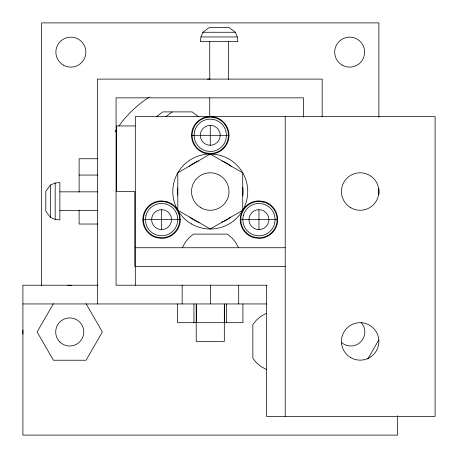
<?xml version="1.0" encoding="UTF-8"?>
<svg xmlns="http://www.w3.org/2000/svg" width="458" height="458" viewBox="0 0 458 458"><rect width="100%" height="100%" fill="white"/><g stroke="black" fill="none" stroke-linecap="round" stroke-linejoin="round"><path stroke-width="0.69" d="M209.753 79.349L209.753 41.638M228.49 79.349L228.49 41.638M200.947 36.955L200.386 41.638L237.862 41.638L237.296 36.955L235.349 32.266L229.103 27.583L209.146 27.583L202.9 32.266L200.947 36.955L237.296 36.955M240.204 219.634L240.845 214.785L242.717 210.262L242.717 172.792L210.262 154.054L205.413 153.419A18.738 18.738 0 0 1 210.262 116.584L215.111 117.219A18.738 18.738 0 0 1 210.262 154.054L177.813 172.792L177.813 210.262L179.685 214.785L180.32 219.634A18.738 18.738 0 0 1 161.582 238.366L156.733 237.731A18.738 18.738 0 0 1 161.582 200.896L166.437 201.531A18.738 18.738 0 0 1 177.813 210.262L210.262 229L242.717 210.262A18.738 18.738 0 0 1 258.942 200.896L263.791 201.531A18.738 18.738 0 0 1 258.942 238.366L254.093 237.731A18.738 18.738 0 0 1 240.204 219.634L277.68 219.634M182.324 247.738L185.147 242.488L188.931 237.885L193.539 234.112L227.317 234.112L231.931 237.885L235.715 242.488L238.532 247.738M53.42 303.688L37.098 331.958L53.42 360.234L86.064 360.234L102.386 331.958L86.064 303.688M367.82 359.003L378.818 339.95M50.495 184.986L45.811 191.238L45.811 211.195L50.495 217.441L55.178 219.388L59.866 219.949L59.866 182.479L55.178 183.04L50.495 184.986L50.495 217.441M156.567 116.584L162.813 111.895L192.137 111.901L198.383 116.584M165.933 116.584L172.179 111.901M266.47 313.312L261.226 316.135L256.623 319.919L252.85 324.527L252.85 358.305L256.623 362.919L261.226 366.703L266.47 369.52M207.01 117.053L210.262 116.584M202.9 32.266L235.349 32.266M135.19 125.95L116.584 125.95L116.584 191.53M191.53 135.316L229 135.316M97.846 158.737L79.108 158.737L79.108 192.091M79.108 175.059L97.846 175.059M116.074 191.53L134.812 191.53L134.812 266.47M59.866 191.845L97.577 191.845M59.866 210.583L97.577 210.583M142.85 219.634L180.32 219.634M97.846 224.031L79.108 224.031L79.108 210.543M135.316 247.738L285.208 247.738M135.316 266.47L285.208 266.47M97.989 285.208L22.9 285.208L22.9 435.1L397.63 435.1L397.63 415.83M266.968 285.208L116.074 285.208L116.074 97.846L303.436 97.846L303.436 117.156M22.9 303.946L266.499 303.946M210.262 125.366L212.838 125.704A9.95 9.95 0 0 1 219.874 132.74L220.241 135.316L219.874 137.892A9.95 9.95 0 0 1 210.262 145.272L207.686 144.928A9.95 9.95 0 0 1 200.65 137.892L200.283 135.316L200.65 132.74A9.95 9.95 0 0 1 210.262 125.366L210.262 145.272M258.942 209.678L261.518 210.022A9.95 9.95 0 0 1 268.554 217.058L268.92 219.634L268.554 222.21A9.95 9.95 0 0 1 258.942 229.584L256.365 229.246A9.95 9.95 0 0 1 249.329 222.21L248.963 219.634L249.329 217.058A9.95 9.95 0 0 1 258.942 209.678L258.942 229.584M161.582 209.678L164.159 210.022A9.95 9.95 0 0 1 171.2 217.058L171.567 219.634L171.2 222.21A9.95 9.95 0 0 1 161.582 229.584L159.012 229.246A9.95 9.95 0 0 1 151.97 222.21L151.604 219.634L151.97 217.058A9.95 9.95 0 0 1 161.582 209.678L161.582 229.584M378.892 117.334L378.892 22.9L41.638 22.9L41.638 285.844M378.892 188.667L378.892 194.387M322.174 116.939L322.174 79.108L97.336 79.108L97.336 303.946M285.208 116.584L285.208 416.362M266.47 285.208L266.47 416.362L435.1 416.362L435.1 116.584L135.316 116.584L135.316 285.208M242.906 303.946L242.906 322.684L177.618 322.684L177.618 303.946M238.704 285.208L238.704 303.946M226.584 303.946L226.584 322.684M224.483 304.123L224.483 322.684M224.317 304.123L224.317 322.684M224.317 322.861L224.317 341.416L196.213 341.416L196.213 322.861M210.428 285.208L210.428 303.946M209.753 97.846L209.753 116.584M196.379 304.123L196.379 322.684M196.213 304.123L196.213 322.684M193.94 303.946L193.94 322.684M182.158 285.208L182.158 303.946M55.178 183.04L55.178 219.388M361.144 322.466A14.055 14.055 0 0 1 360.721 341.897A14.055 14.055 0 0 1 341.29 342.321M22.946 334.157A46.842 46.842 0 0 1 22.946 330.098M67.71 285.334A46.842 46.842 0 0 1 71.769 285.334M242.774 187.248A32.787 32.787 0 0 1 242.774 195.806M230.792 217.098A32.787 32.787 0 0 1 221.472 222.342M199.058 222.342A32.787 32.787 0 0 1 189.738 217.098M177.67 195.091A32.787 32.787 0 0 1 177.67 187.963M189.183 166.414A32.787 32.787 0 0 1 198.383 160.964M222.141 160.964A32.787 32.787 0 0 1 231.347 166.414M115.061 131.744A112.416 112.416 0 0 1 116.578 129.391M118.977 125.921A112.416 112.416 0 0 1 149.297 97.073M207.485 79.142A112.416 112.416 0 0 1 210.262 79.108M145.953 215.443L145.358 219.634L145.953 223.819A16.185 16.185 0 0 0 157.397 235.263L161.582 235.813A16.185 16.185 0 0 0 177.217 223.819L177.813 219.634L177.217 215.443A16.185 16.185 0 0 0 165.773 203.999L161.582 203.449A16.185 16.185 0 0 0 145.953 215.443M194.633 131.131L194.037 135.316L194.633 139.507A16.185 16.185 0 0 0 206.077 150.951L210.262 151.501A16.185 16.185 0 0 0 225.891 139.507L226.492 135.316L225.891 131.131A16.185 16.185 0 0 0 214.453 119.687L210.262 119.137A16.185 16.185 0 0 0 194.633 131.131M243.312 215.443L242.717 219.634L243.312 223.819A16.185 16.185 0 0 0 254.757 235.263L258.942 235.813A16.185 16.185 0 0 0 274.571 223.819L275.166 219.634L274.571 215.443A16.185 16.185 0 0 0 263.132 203.999L258.942 203.449A16.185 16.185 0 0 0 243.312 215.443M214.968 117.763L210.262 117.145A18.177 18.177 0 0 0 205.562 152.875L210.262 153.493A18.177 18.177 0 0 0 214.968 117.763M263.648 202.075L258.942 201.457A18.177 18.177 0 0 0 254.236 237.187L258.942 237.805A18.177 18.177 0 0 0 263.648 202.075M166.288 202.075L161.582 201.457A18.177 18.177 0 0 0 156.882 237.187L161.582 237.805A18.177 18.177 0 0 0 166.288 202.075M350.788 357.646A18.738 18.738 0 0 0 378.892 341.416A18.738 18.738 0 0 0 350.788 325.191A18.738 18.738 0 0 0 350.788 357.646M350.788 207.755A18.738 18.738 0 0 0 378.892 191.53A18.738 18.738 0 0 0 350.788 175.299A18.738 18.738 0 0 0 350.788 207.755M200.896 207.755A18.738 18.738 0 0 0 229 191.53A18.738 18.738 0 0 0 200.896 175.299A18.738 18.738 0 0 0 200.896 207.755M191.53 223.979A37.47 37.47 0 0 0 247.738 191.53A37.47 37.47 0 0 0 191.53 159.075A37.47 37.47 0 0 0 191.53 223.979M63.37 65.11A14.988 14.988 0 0 0 85.852 52.126A14.988 14.988 0 0 0 63.37 39.148A14.988 14.988 0 0 0 63.37 65.11M342.166 65.11A14.988 14.988 0 0 0 364.654 52.126A14.988 14.988 0 0 0 342.166 39.148A14.988 14.988 0 0 0 342.166 65.11M59.803 341.897A14.055 14.055 0 0 0 83.316 335.6A14.055 14.055 0 0 0 66.107 318.39A14.055 14.055 0 0 0 59.803 341.897"/></g></svg>
